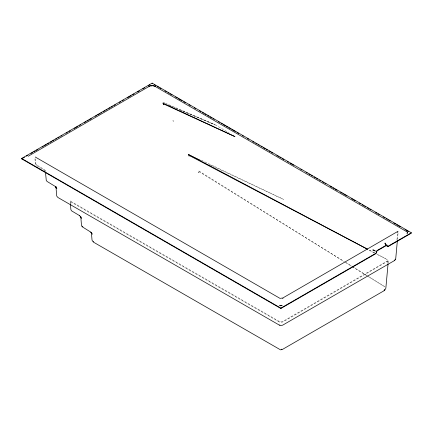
<?xml version="1.0" encoding="UTF-8"?>
<svg xmlns="http://www.w3.org/2000/svg" width="433" height="433" viewBox="0 0 433 433"><rect width="100%" height="100%" fill="white"/><g stroke="black" fill="none" stroke-linecap="round" stroke-linejoin="round"><path stroke-width="0.32" stroke-dasharray="2.17 1.62" d="M387.622 263.383L387.941 260.471L387.779 260.855M388.098 263.356C388.331 261.938 388.287 260.341 388.331 260.763M396.947 240.023L397.559 233.327M397.489 239.33L398.035 233.3M388.255 260.937L283.15 321.827L281.369 322.341L279.837 322.276L70.925 201.946L70.2 200.944L70.417 203.683M387.844 260.704L282.917 321.41L279.924 321.811L71.023 201.464L70.66 200.858L70.947 204.354M180.171 110.052L215.033 124.742L228.927 132.763M168.166 104.851L170.017 105.636M170.634 105.896L174.954 107.73M175.571 107.99L215.033 124.742L165.282 103.211M164.67 102.946L162.97 102.345M209.853 164.789L283.647 199.445L200.836 159.983M278.792 321.41L279.09 321.562M374.583 252.959L368.613 249.814L374.594 252.921M35.43 158.868L35.879 163.831L36.318 164.794L44.491 169.655L45.866 171.295M198.79 171.5L343.596 261.251M345.897 262.679L351.639 266.241M352.213 266.598L366.583 275.502M367.157 275.853L384.969 286.895L367.222 275.843M198.904 170.986L344.322 261.575M344.895 261.933L351.764 266.208M352.338 266.566L366.648 275.485M44.799 170.618L35.966 165.103L35.419 163.945L34.949 158.841M44.989 170.873L45.189 171.165M35.934 164.096L36.091 164.464M387.129 259.556L376.975 254.214L387.129 259.556"/><path stroke-width="0.65" d="M388.038 264.027L385.841 288.243L384.623 290.413L282.376 349.463L280.573 349.869L93.441 242.144L92.045 240.25L91.428 232.759L91.574 233.268L90.827 232.131L91.038 232.418M397.37 240.667L395.724 258.755L394.799 260.395L282.592 325.205L280.129 325.567L57.898 197.48L56.718 196.041L55.981 187.121L56.019 187.392L55.386 186.493L55.597 186.78M397.673 231.482L282.809 297.98L279.999 298.369L35.262 157.006M398.084 231.715L397.916 231.953M395.453 259.648L395.648 259.183M154.197 85.858L407.307 232.034A1.7 0.963 12.6 0 1 407.545 232.283L407.345 233.046M282.035 305.314L280.925 305.795A1.11 0.785 0 0 1 280.492 305.752L279.588 305.233L281.353 305.714A1.7 1.202 -0.1 0 0 281.715 305.541A2.474 1.743 -0.7 0 0 282.024 305.308M397.667 232.185L397.37 232.38M384.385 289.964L384.536 289.872M384.185 290.137L384.472 289.915L384.109 290.175M394.241 260.195L394.517 260.017M21.65 158.467L152.145 83.125L411.35 232.775L411.35 233.165L388.157 246.55A1.737 1.007 -60 0 1 387.14 246.518L387.075 246.426A1.737 1.007 -60 0 1 386.934 245.917L386.918 245.722A0.79 0.455 -60 0 0 386.371 245.522L377.338 250.734A0.79 0.455 -60 0 0 376.78 251.665L376.775 251.779A1.737 1.001 -60 0 1 375.552 253.83L280.855 308.502L21.65 158.851L21.65 158.467L280.855 308.117L375.552 253.446A1.267 0.731 -60 0 0 376.445 251.952L376.445 251.838A1.267 0.731 -60 0 1 377.338 250.35L386.371 245.132A1.261 0.725 -60 0 1 386.983 245.062L387.183 245.267A1.261 0.725 -60 0 1 387.259 245.598L387.465 246.188A1.267 0.731 -60 0 0 388.157 246.166L411.35 232.775M21.65 158.851L24.578 157.163M26.332 156.151L27.501 155.474M31.014 153.45L32.767 152.432M33.936 151.761L35.111 151.085M36.28 150.408L38.034 149.396M42.131 147.031L43.3 146.354M44.475 145.677L46.228 144.665M47.397 143.989L48.566 143.312M50.325 142.3L51.495 141.623M52.664 140.947L53.833 140.27M55.592 139.258L56.761 138.582M57.93 137.905L59.099 137.229M60.858 136.216L62.027 135.54M66.125 133.175L67.294 132.503M69.047 131.486L70.222 130.809M74.319 128.449L77.826 126.42M79.585 125.408L80.754 124.731M84.267 122.701L86.021 121.689M87.19 121.013L88.359 120.336M89.534 119.665L91.287 118.647M95.384 116.282L96.554 115.611M97.723 114.934L99.482 113.917M100.651 113.246L101.82 112.569M103.574 111.552L104.748 110.88M105.917 110.204L107.086 109.527M108.84 108.515L110.014 107.839M111.184 107.162L112.353 106.486M114.106 105.473L115.281 104.797M119.378 102.432L120.547 101.755M122.301 100.743L123.47 100.066M127.567 97.701L131.08 95.677M132.834 94.659L134.003 93.988M137.515 91.958L139.274 90.946M142.782 88.917L144.541 87.904M148.633 85.539L149.807 84.863M28.167 156.253L150.094 85.858M148.833 86.589L149.948 86.118M282.652 298.586L283.014 298.402M150.462 85.68L152.145 85.35L153.764 85.653M281.526 349.312L281.915 349.171M151.025 85.978L151.382 85.891M150.652 85.951L151.388 85.848M152.903 85.848L153.639 85.951M152.909 85.891L153.266 85.978M154.343 86.118L155.458 86.589M279.648 324.934L279.924 325.031M163.36 103.801L234.957 136.612L163.024 103.141L163.36 103.801L163.024 103.141M200.095 160.21L189.113 155.052L188.783 154.392M367.417 249.186L188.783 155.225L188.323 154.354L367.428 249.132M154.489 84.863L155.658 85.539M157.412 86.551L158.581 87.228M159.75 87.904L160.924 88.581M165.016 90.946L166.191 91.617M167.944 92.635L169.114 93.312M170.283 93.983L172.042 95M175.549 97.024L177.308 98.037M178.477 98.713L181.984 100.743M183.744 101.755L185.497 102.767M189.01 104.797L190.179 105.468M194.276 107.833L195.445 108.51M199.537 110.875L200.712 111.552M202.465 112.564L203.634 113.24M204.804 113.917L205.978 114.593M207.732 115.606L208.901 116.282M210.07 116.953L211.829 117.971M212.998 118.647L214.167 119.319M218.264 121.684L219.434 122.36M221.187 123.373L222.362 124.049M223.531 124.726L225.284 125.738M226.454 126.414L227.623 127.091M228.797 127.767L230.551 128.78M231.72 129.456L235.233 131.48M236.986 132.493L238.74 133.51M242.253 135.534L243.422 136.211M247.519 138.576L248.688 139.253M252.785 141.618L253.954 142.289M255.708 143.307L256.883 143.983M258.052 144.654L259.221 145.331M260.975 146.343L262.149 147.02M263.318 147.696L265.072 148.708M266.241 149.385L267.415 150.062M269.169 151.074L270.338 151.75M271.507 152.427L272.676 153.103M276.774 155.469L278.527 156.481M279.702 157.157L280.871 157.829M282.04 158.505L283.794 159.523M287.306 161.547L288.475 162.223M290.234 163.236L293.742 165.265M300.762 169.314L301.936 169.99M306.028 172.356L307.203 173.032M308.956 174.044L310.125 174.721M311.295 175.397L312.464 176.074M314.223 177.086L315.392 177.763M316.561 178.439L317.73 179.11M319.489 180.128L320.658 180.805M322.412 181.817L323.581 182.493M324.755 183.164L325.925 183.841M330.022 186.206L331.775 187.218M332.945 187.895L334.114 188.571M335.288 189.248L337.042 190.26M340.549 192.29L342.308 193.302M343.477 193.979L346.99 196.003M351.666 198.704L355.179 200.733M359.276 203.099L360.445 203.775M362.199 204.787L363.374 205.464M364.543 206.14L365.712 206.812M367.465 207.829L368.635 208.5M369.809 209.177L370.978 209.853M375.66 212.554L376.829 213.231M377.998 213.907L379.167 214.584M383.265 216.949L385.018 217.961M386.193 218.638L387.362 219.315M388.531 219.986L390.285 221.003M393.797 223.027L395.551 224.04M396.72 224.716L400.233 226.746M404.915 229.447L408.422 231.471M374.301 250.366L373.527 249.987A1.337 0.996 18.4 0 0 373.219 249.917L372.748 249.987L374.707 250.637A5.418 4.108 17.1 0 1 374.935 250.831L375.314 251.156A6.116 4.541 18.1 0 0 375.01 250.896L374.621 250.577M82.681 226.621L82.882 226.751M93.144 241.305L93.458 241.587M82.579 226.524L82.248 226.15M56.88 188.458L56.512 188.101L56.701 188.306M81.713 218.189L81.339 217.831L81.528 218.037M92.321 234.096L91.953 233.739L92.142 233.944M386.106 244.899L385.787 244.564A5.624 3.946 21.5 0 1 385.597 244.347C384.888 243.817 385.061 241.944 385.121 243.579M163.75 104.705L163.355 104.315L163.582 104.542M173.032 120.764L173.422 121.153M188.777 155.739L189.172 156.129M198.455 172.188L198.844 172.578M386.057 244.845L385.283 243.893A3.015 2.149 20.8 0 1 385.137 243.579M55.408 186.526L47.192 181.519L46.299 180.604L45.443 172.031M90.849 232.164L82.032 226.659L81.469 225.339L80.814 216.852L80.852 217.122L79.423 215.52L79.737 215.721L71.418 210.752L70.877 209.577L70.465 204.322M80.213 216.224L80.43 216.511M55.868 186.342L56.106 186.672M280.855 308.117L280.855 308.502M152.145 83.125L152.145 83.515M374.329 250.334A4.438 3.323 17.8 0 1 374.653 250.555M406.982 231.812A2.474 1.413 12 0 1 407.285 232.023L407.664 232.586L407.107 233.127A2.815 1.613 12.6 0 1 406.896 233.219L407.107 233.127A2.187 1.245 12.4 0 0 407.383 232.997M91.439 233.03L91.239 232.71L91.433 233.019M80.825 217.122L80.635 216.798L80.819 217.112M55.998 187.386L55.808 187.067L55.992 187.381"/></g></svg>
